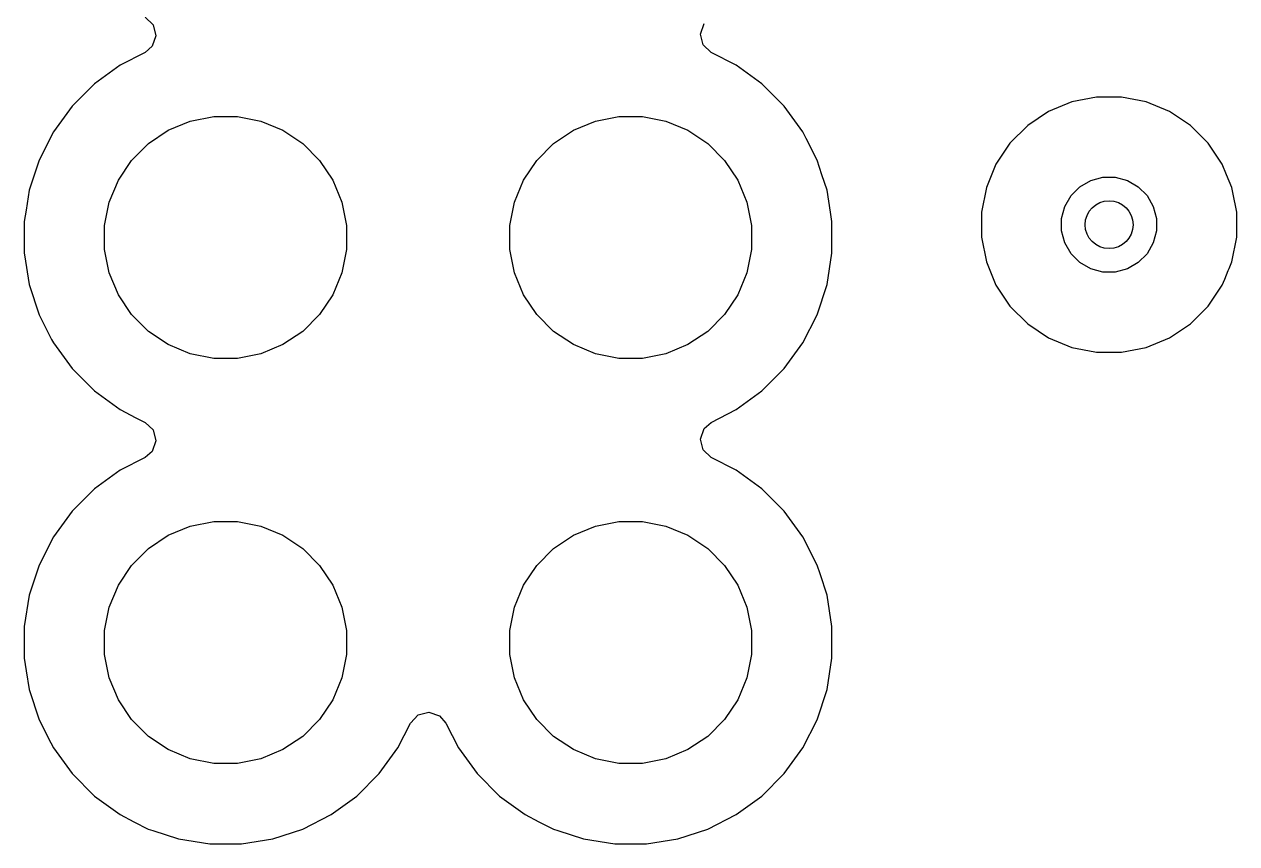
# Model space of a CAD drawing. Header units: inches. Extents: x 2.68 to 6.18, y -3.58 to -1.67.
# Drawn here: x 4.9109 to 5.2103, y -3.1875 to -2.9852 of the extents above; entities that cross this region are included whole.
import ezdxf

# ---------------------------------------------------------------- set-up
doc = ezdxf.new("R2010")
doc.units = ezdxf.units.IN
doc.header["$MEASUREMENT"] = 0
doc.layers.add('In2.Cu', color=33, linetype='CONTINUOUS', true_color=0xce7d2c)

msp = doc.modelspace()

# ---------------------------------------------------------------- linework, layer by layer
at = {"layer": 'In2.Cu', "linetype": 'CONTINUOUS'}
for p, q in [((4.94074, -2.98345), (4.94274, -2.98533)), ((4.94274, -2.98533), (4.9434, -2.988)), ((5.07786, -2.98759), (5.07875, -2.98498)), ((4.9434, -2.988), (4.94251, -2.99061)), ((5.07852, -2.99026), (5.07786, -2.98759)), ((5.08052, -2.99215), (5.07852, -2.99026)), ((4.94074, -2.99215), (4.93458, -2.99528)), ((4.94251, -2.99061), (4.94074, -2.99215)), ((5.08668, -2.99528), (5.08052, -2.99215)), ((4.93458, -2.99528), (4.92825, -2.99988)), ((5.09301, -2.99988), (5.08668, -2.99528)), ((4.92825, -2.99988), (4.92272, -3.00541)), ((5.09854, -3.00541), (5.09301, -2.99988)), ((5.16955, -3.00434), (5.16381, -3.00672)), ((5.17564, -3.00313), (5.16955, -3.00434)), ((5.16955, -3.00434), (5.16955, -3.00434)), ((5.18184, -3.00313), (5.17564, -3.00313)), ((5.17564, -3.00313), (5.17564, -3.00313)), ((5.18793, -3.00434), (5.18184, -3.00313)), ((5.18184, -3.00313), (5.18184, -3.00313)), ((5.19367, -3.00672), (5.18793, -3.00434)), ((5.18793, -3.00434), (5.18793, -3.00434)), ((4.92272, -3.00541), (4.91812, -3.01174)), ((4.95192, -3.00909), (4.95769, -3.00794)), ((4.95769, -3.00794), (4.96357, -3.00794)), ((4.96357, -3.00794), (4.96934, -3.00909)), ((5.05192, -3.00909), (5.05769, -3.00794)), ((5.05769, -3.00794), (5.06357, -3.00794)), ((5.06357, -3.00794), (5.06934, -3.00909)), ((5.10314, -3.01174), (5.09854, -3.00541)), ((5.16381, -3.00672), (5.15865, -3.01017)), ((5.16381, -3.00672), (5.16381, -3.00672)), ((5.19883, -3.01017), (5.19367, -3.00672)), ((5.19367, -3.00672), (5.19367, -3.00672)), ((4.94649, -3.01134), (4.95192, -3.00909)), ((4.96934, -3.00909), (4.97477, -3.01134)), ((5.04649, -3.01134), (5.05192, -3.00909)), ((5.06934, -3.00909), (5.07477, -3.01134)), ((5.15865, -3.01017), (5.15426, -3.01456)), ((5.15865, -3.01017), (5.15865, -3.01017)), ((5.20322, -3.01456), (5.19883, -3.01017)), ((5.19883, -3.01017), (5.19883, -3.01017)), ((4.91812, -3.01174), (4.91457, -3.01872)), ((4.9416, -3.0146), (4.94649, -3.01134)), ((4.97477, -3.01134), (4.97966, -3.0146)), ((5.0416, -3.0146), (5.04649, -3.01134)), ((5.07477, -3.01134), (5.07966, -3.0146)), ((5.10398, -3.01339), (5.10314, -3.01174)), ((5.10669, -3.01872), (5.10398, -3.01339)), ((4.93744, -3.01876), (4.9416, -3.0146)), ((4.97966, -3.0146), (4.98382, -3.01876)), ((5.03744, -3.01876), (5.0416, -3.0146)), ((5.07966, -3.0146), (5.08382, -3.01876)), ((5.15426, -3.01456), (5.15081, -3.01972)), ((5.15426, -3.01456), (5.15426, -3.01456)), ((5.20667, -3.01972), (5.20322, -3.01456)), ((5.20322, -3.01456), (5.20322, -3.01456)), ((4.91457, -3.01872), (4.91215, -3.02616)), ((4.91457, -3.01872), (4.91457, -3.01872)), ((4.93417, -3.02365), (4.93744, -3.01876)), ((4.98382, -3.01876), (4.98709, -3.02365)), ((5.03417, -3.02365), (5.03744, -3.01876)), ((5.08382, -3.01876), (5.08709, -3.02365)), ((5.10786, -3.0223), (5.10669, -3.01872)), ((5.10669, -3.01872), (5.10669, -3.01872)), ((5.15081, -3.01972), (5.14844, -3.02545)), ((5.15081, -3.01972), (5.15081, -3.01972)), ((5.20774, -3.0223), (5.20667, -3.01972)), ((5.20667, -3.01972), (5.20667, -3.01972)), ((5.10911, -3.02616), (5.10786, -3.0223)), ((5.17422, -3.02373), (5.1772, -3.02294)), ((5.1772, -3.02294), (5.18028, -3.02294)), ((5.18028, -3.02294), (5.18326, -3.02373)), ((5.20904, -3.02545), (5.20774, -3.0223)), ((4.91215, -3.02616), (4.91137, -3.03109)), ((4.93192, -3.02909), (4.93417, -3.02365)), ((4.98709, -3.02365), (4.98934, -3.02909)), ((5.03192, -3.02909), (5.03417, -3.02365)), ((5.08709, -3.02365), (5.08934, -3.02909)), ((5.10996, -3.03154), (5.10911, -3.02616)), ((5.14844, -3.02545), (5.14722, -3.03154)), ((5.14844, -3.02545), (5.14844, -3.02545)), ((5.16937, -3.02746), (5.17155, -3.02528)), ((5.17155, -3.02528), (5.17422, -3.02373)), ((5.18326, -3.02373), (5.18593, -3.02528)), ((5.18593, -3.02528), (5.18811, -3.02746)), ((5.2093, -3.02674), (5.20904, -3.02545)), ((4.93077, -3.03485), (4.93192, -3.02909)), ((4.98934, -3.02909), (4.99049, -3.03485)), ((5.03077, -3.03485), (5.03192, -3.02909)), ((5.08934, -3.02909), (5.09049, -3.03485)), ((5.16783, -3.03013), (5.16937, -3.02746)), ((5.18811, -3.02746), (5.18965, -3.03013)), ((5.21026, -3.03154), (5.2093, -3.02674)), ((4.91137, -3.03109), (4.91093, -3.03388)), ((5.11033, -3.03388), (5.10996, -3.03154)), ((5.14722, -3.03154), (5.14722, -3.03775)), ((5.16703, -3.0331), (5.16783, -3.03013)), ((5.18965, -3.03013), (5.19045, -3.0331)), ((5.21026, -3.03775), (5.21026, -3.03154)), ((5.21026, -3.03154), (5.21026, -3.03154)), ((5.21026, -3.03154), (5.21026, -3.03154)), ((4.91093, -3.03388), (4.91093, -3.04171)), ((4.93077, -3.04074), (4.93077, -3.03485)), ((4.99049, -3.03485), (4.99049, -3.04074)), ((5.03077, -3.04074), (5.03077, -3.03485)), ((5.09049, -3.03485), (5.09049, -3.04074)), ((5.11033, -3.04171), (5.11033, -3.03388)), ((5.16703, -3.03619), (5.16703, -3.0331)), ((5.19045, -3.0331), (5.19045, -3.03619)), ((5.14722, -3.03775), (5.14844, -3.04384)), ((5.16783, -3.03917), (5.16703, -3.03619)), ((5.19045, -3.03619), (5.18965, -3.03917)), ((5.20904, -3.04384), (5.21026, -3.03775)), ((4.93192, -3.0465), (4.93077, -3.04074)), ((4.99049, -3.04074), (4.98934, -3.0465)), ((5.03192, -3.0465), (5.03077, -3.04074)), ((5.09049, -3.04074), (5.08934, -3.0465)), ((5.16937, -3.04184), (5.16783, -3.03917)), ((5.18965, -3.03917), (5.18811, -3.04184)), ((4.91093, -3.04171), (4.91099, -3.04212)), ((4.91099, -3.04212), (4.91215, -3.04943)), ((5.10911, -3.04943), (5.11033, -3.04171)), ((5.14844, -3.04384), (5.14844, -3.04384)), ((5.14844, -3.04384), (5.15081, -3.04957)), ((5.17155, -3.04402), (5.16937, -3.04184)), ((5.17422, -3.04556), (5.17155, -3.04402)), ((5.18593, -3.04402), (5.18326, -3.04556)), ((5.18811, -3.04184), (5.18593, -3.04402)), ((5.20836, -3.04549), (5.20904, -3.04384)), ((4.93417, -3.05194), (4.93192, -3.0465)), ((4.98934, -3.0465), (4.98709, -3.05194)), ((5.03417, -3.05194), (5.03192, -3.0465)), ((5.08934, -3.0465), (5.08709, -3.05194)), ((5.1772, -3.04636), (5.17422, -3.04556)), ((5.18028, -3.04636), (5.1772, -3.04636)), ((5.18326, -3.04556), (5.18028, -3.04636)), ((5.20729, -3.04808), (5.20816, -3.04597)), ((5.20816, -3.04597), (5.20836, -3.04549)), ((4.91215, -3.04943), (4.91457, -3.05688)), ((5.10669, -3.05688), (5.10911, -3.04943)), ((5.15081, -3.04957), (5.15081, -3.04957)), ((5.15081, -3.04957), (5.15426, -3.05474)), ((5.20322, -3.05474), (5.20667, -3.04957)), ((5.20667, -3.04957), (5.20729, -3.04808)), ((4.93744, -3.05683), (4.93417, -3.05194)), ((4.98709, -3.05194), (4.98382, -3.05683)), ((5.03744, -3.05683), (5.03417, -3.05194)), ((5.08709, -3.05194), (5.08382, -3.05683)), ((5.15426, -3.05474), (5.15426, -3.05474)), ((5.15426, -3.05474), (5.15865, -3.05913)), ((5.19883, -3.05913), (5.20322, -3.05474)), ((4.91457, -3.05688), (4.91457, -3.05688)), ((4.91457, -3.05688), (4.91769, -3.06301)), ((4.9416, -3.06099), (4.93744, -3.05683)), ((4.98382, -3.05683), (4.97966, -3.06099)), ((5.0416, -3.06099), (5.03744, -3.05683)), ((5.08382, -3.05683), (5.07966, -3.06099)), ((5.10314, -3.06385), (5.10669, -3.05688)), ((5.15865, -3.05913), (5.15865, -3.05913)), ((5.15865, -3.05913), (5.16381, -3.06257)), ((5.19367, -3.06257), (5.19883, -3.05913)), ((4.94649, -3.06425), (4.9416, -3.06099)), ((4.97966, -3.06099), (4.97477, -3.06425)), ((5.04649, -3.06425), (5.0416, -3.06099)), ((5.07966, -3.06099), (5.07477, -3.06425)), ((4.91769, -3.06301), (4.91812, -3.06385)), ((4.91812, -3.06385), (4.92272, -3.07018)), ((4.95192, -3.0665), (4.94649, -3.06425)), ((4.97477, -3.06425), (4.96934, -3.0665)), ((5.05192, -3.0665), (5.04649, -3.06425)), ((5.07477, -3.06425), (5.06934, -3.0665)), ((5.09854, -3.07018), (5.10314, -3.06385)), ((5.16381, -3.06257), (5.16381, -3.06257)), ((5.16381, -3.06257), (5.16955, -3.06495)), ((5.16955, -3.06495), (5.16955, -3.06495)), ((5.16955, -3.06495), (5.17518, -3.06607)), ((5.18184, -3.06616), (5.18793, -3.06495)), ((5.18793, -3.06495), (5.19367, -3.06257)), ((4.95769, -3.06765), (4.95192, -3.0665)), ((4.96357, -3.06765), (4.95769, -3.06765)), ((4.96934, -3.0665), (4.96357, -3.06765)), ((5.05769, -3.06765), (5.05192, -3.0665)), ((5.06357, -3.06765), (5.05769, -3.06765)), ((5.06934, -3.0665), (5.06357, -3.06765)), ((5.17518, -3.06607), (5.17564, -3.06616)), ((5.17564, -3.06616), (5.17564, -3.06616)), ((5.17564, -3.06616), (5.17564, -3.06616)), ((5.17564, -3.06616), (5.18184, -3.06616)), ((5.18184, -3.06616), (5.18184, -3.06616)), ((4.92272, -3.07018), (4.92825, -3.07571)), ((5.09301, -3.07571), (5.09854, -3.07018)), ((4.92825, -3.07571), (4.93458, -3.08031)), ((5.08668, -3.08031), (5.09301, -3.07571)), ((4.93458, -3.08031), (4.93851, -3.08231)), ((4.93851, -3.08231), (4.94074, -3.08345)), ((5.08052, -3.08345), (5.08668, -3.08031)), ((4.94074, -3.08345), (4.94274, -3.08533)), ((4.94274, -3.08533), (4.9434, -3.088)), ((5.07786, -3.08759), (5.07875, -3.08498)), ((5.07875, -3.08498), (5.08052, -3.08345)), ((4.9434, -3.088), (4.94251, -3.09061)), ((5.07852, -3.09026), (5.07786, -3.08759)), ((4.94251, -3.09061), (4.94074, -3.09215)), ((5.08052, -3.09215), (5.07852, -3.09026)), ((4.94074, -3.09215), (4.93458, -3.09528)), ((5.08668, -3.09528), (5.08052, -3.09215)), ((4.93458, -3.09528), (4.92825, -3.09988)), ((5.09301, -3.09988), (5.08668, -3.09528)), ((4.92825, -3.09988), (4.92272, -3.10541)), ((5.09854, -3.10541), (5.09301, -3.09988)), ((4.92272, -3.10541), (4.91812, -3.11174)), ((5.10314, -3.11174), (5.09854, -3.10541)), ((4.94649, -3.11134), (4.95192, -3.10909)), ((4.95192, -3.10909), (4.95769, -3.10794)), ((4.95769, -3.10794), (4.96357, -3.10794)), ((4.96357, -3.10794), (4.96934, -3.10909)), ((4.96934, -3.10909), (4.97477, -3.11134)), ((5.04649, -3.11134), (5.05192, -3.10909)), ((5.05192, -3.10909), (5.05769, -3.10794)), ((5.05769, -3.10794), (5.06357, -3.10794)), ((5.06357, -3.10794), (5.06934, -3.10909)), ((5.06934, -3.10909), (5.07477, -3.11134)), ((4.91812, -3.11174), (4.91457, -3.11872)), ((4.9416, -3.1146), (4.94649, -3.11134)), ((4.97477, -3.11134), (4.97966, -3.1146)), ((5.0416, -3.1146), (5.04649, -3.11134)), ((5.07477, -3.11134), (5.07966, -3.1146)), ((5.10669, -3.11872), (5.10314, -3.11174)), ((4.93744, -3.11876), (4.9416, -3.1146)), ((4.97966, -3.1146), (4.98382, -3.11876)), ((5.03744, -3.11876), (5.0416, -3.1146)), ((5.07966, -3.1146), (5.08382, -3.11876)), ((4.91457, -3.11872), (4.91215, -3.12616)), ((4.91457, -3.11872), (4.91457, -3.11872)), ((4.93417, -3.12365), (4.93744, -3.11876)), ((4.98382, -3.11876), (4.98709, -3.12365)), ((5.03417, -3.12365), (5.03744, -3.11876)), ((5.08382, -3.11876), (5.08709, -3.12365)), ((5.10739, -3.12086), (5.10669, -3.11872)), ((5.10669, -3.11872), (5.10669, -3.11872)), ((5.10911, -3.12616), (5.10739, -3.12086)), ((4.93192, -3.12909), (4.93417, -3.12365)), ((4.98709, -3.12365), (4.98934, -3.12909)), ((5.03192, -3.12909), (5.03417, -3.12365)), ((5.08709, -3.12365), (5.08934, -3.12909)), ((4.91215, -3.12616), (4.91093, -3.13388)), ((5.11033, -3.13388), (5.10911, -3.12616)), ((4.93077, -3.13485), (4.93192, -3.12909)), ((4.98934, -3.12909), (4.99049, -3.13485)), ((5.03077, -3.13485), (5.03192, -3.12909)), ((5.08934, -3.12909), (5.09049, -3.13485)), ((4.91093, -3.13388), (4.91093, -3.14171)), ((5.11033, -3.14171), (5.11033, -3.13388)), ((4.93077, -3.14074), (4.93077, -3.13485)), ((4.99049, -3.13485), (4.99049, -3.14074)), ((5.03077, -3.14074), (5.03077, -3.13485)), ((5.09049, -3.13485), (5.09049, -3.14074)), ((4.91093, -3.14171), (4.91142, -3.14481)), ((4.93192, -3.1465), (4.93077, -3.14074)), ((4.99049, -3.14074), (4.98934, -3.1465)), ((5.03192, -3.1465), (5.03077, -3.14074)), ((5.09049, -3.14074), (5.08934, -3.1465)), ((5.10911, -3.14943), (5.11033, -3.14171)), ((4.91142, -3.14481), (4.91215, -3.14943)), ((4.93417, -3.15194), (4.93192, -3.1465)), ((4.98934, -3.1465), (4.98709, -3.15194)), ((5.03417, -3.15194), (5.03192, -3.1465)), ((5.08934, -3.1465), (5.08709, -3.15194)), ((4.91215, -3.14943), (4.91457, -3.15688)), ((4.93744, -3.15683), (4.93417, -3.15194)), ((4.98709, -3.15194), (4.98382, -3.15683)), ((5.03744, -3.15683), (5.03417, -3.15194)), ((5.08709, -3.15194), (5.08382, -3.15683)), ((5.10669, -3.15688), (5.10911, -3.14943)), ((4.91457, -3.15688), (4.91457, -3.15688)), ((4.91457, -3.15688), (4.91748, -3.1626)), ((4.9416, -3.16099), (4.93744, -3.15683)), ((4.98382, -3.15683), (4.97966, -3.16099)), ((5.00314, -3.16385), (5.00628, -3.15769)), ((5.00628, -3.15769), (5.00817, -3.15569)), ((5.00817, -3.15569), (5.01084, -3.15502)), ((5.01084, -3.15502), (5.01344, -3.15591)), ((5.01344, -3.15591), (5.01498, -3.15769)), ((5.01498, -3.15769), (5.01812, -3.16385)), ((5.0416, -3.16099), (5.03744, -3.15683)), ((5.08382, -3.15683), (5.07966, -3.16099)), ((5.10314, -3.16385), (5.10669, -3.15688)), ((4.91748, -3.1626), (4.91812, -3.16385)), ((4.91812, -3.16385), (4.92272, -3.17018)), ((4.94649, -3.16425), (4.9416, -3.16099)), ((4.97966, -3.16099), (4.97477, -3.16425)), ((4.99854, -3.17018), (5.00314, -3.16385)), ((5.01812, -3.16385), (5.02272, -3.17018)), ((5.04649, -3.16425), (5.0416, -3.16099)), ((5.07966, -3.16099), (5.07477, -3.16425)), ((5.09854, -3.17018), (5.10314, -3.16385)), ((4.95192, -3.1665), (4.94649, -3.16425)), ((4.95769, -3.16765), (4.95192, -3.1665)), ((4.96934, -3.1665), (4.96357, -3.16765)), ((4.97477, -3.16425), (4.96934, -3.1665)), ((5.05192, -3.1665), (5.04649, -3.16425)), ((5.05769, -3.16765), (5.05192, -3.1665)), ((5.06934, -3.1665), (5.06357, -3.16765)), ((5.07477, -3.16425), (5.06934, -3.1665)), ((4.96357, -3.16765), (4.95769, -3.16765)), ((5.06357, -3.16765), (5.05769, -3.16765)), ((4.92272, -3.17018), (4.92825, -3.17571)), ((4.99301, -3.17571), (4.99854, -3.17018)), ((5.02272, -3.17018), (5.02825, -3.17571)), ((5.09301, -3.17571), (5.09854, -3.17018)), ((4.92825, -3.17571), (4.93458, -3.18031)), ((4.98668, -3.18031), (4.99301, -3.17571)), ((5.02825, -3.17571), (5.03458, -3.18031)), ((5.08668, -3.18031), (5.09301, -3.17571)), ((4.93458, -3.18031), (4.938, -3.18205)), ((4.97971, -3.18386), (4.98668, -3.18031)), ((5.03458, -3.18031), (5.038, -3.18205)), ((5.07971, -3.18386), (5.08668, -3.18031)), ((4.938, -3.18205), (4.94155, -3.18386)), ((4.94155, -3.18386), (4.94155, -3.18386)), ((4.94155, -3.18386), (4.94266, -3.18422)), ((4.94266, -3.18422), (4.94899, -3.18628)), ((4.97227, -3.18628), (4.97971, -3.18386)), ((5.038, -3.18205), (5.04155, -3.18386)), ((5.04155, -3.18386), (5.04155, -3.18386)), ((5.04155, -3.18386), (5.04266, -3.18422)), ((5.04266, -3.18422), (5.04899, -3.18628)), ((5.07227, -3.18628), (5.07971, -3.18386)), ((4.94899, -3.18628), (4.95672, -3.1875)), ((4.95672, -3.1875), (4.95672, -3.1875)), ((4.95672, -3.1875), (4.96454, -3.1875)), ((4.96454, -3.1875), (4.97227, -3.18628)), ((4.96454, -3.1875), (4.96454, -3.1875)), ((5.04899, -3.18628), (5.05672, -3.1875)), ((5.05672, -3.1875), (5.05672, -3.1875)), ((5.05672, -3.1875), (5.06454, -3.1875)), ((5.06454, -3.1875), (5.07227, -3.18628)), ((5.06454, -3.1875), (5.06454, -3.1875))]:
    msp.add_line(p, q, dxfattribs=at)
at = {"layer": 'In2.Cu'}
msp.add_circle((5.17874, -3.03465), 0.00591, dxfattribs=at)

doc.saveas('drawing.dxf')
